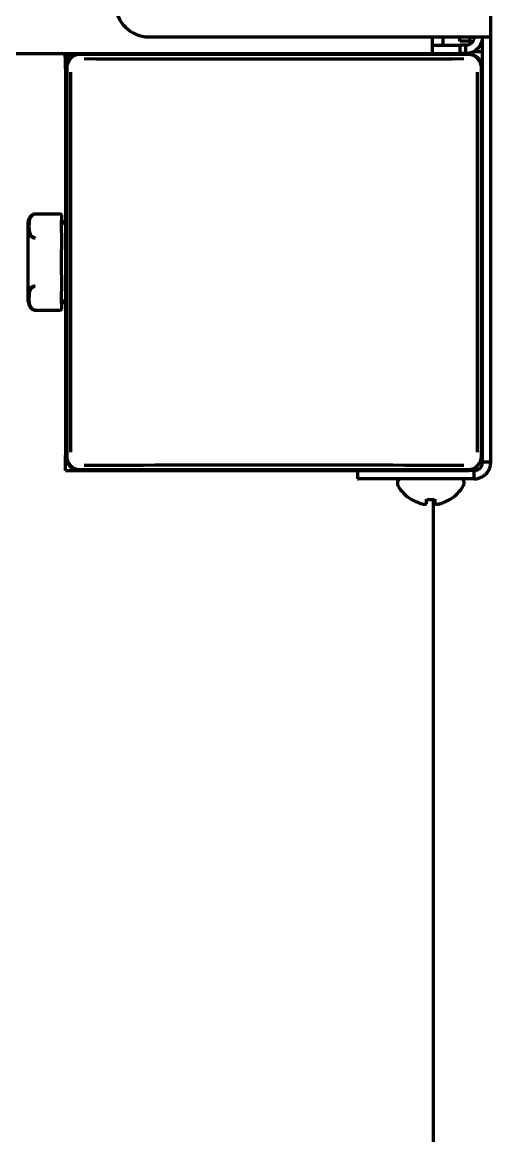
# Model space of a CAD drawing. Header units: inches. Extents: x -2898 to 7248, y 606 to 5598.
# Drawn here: x 7154.6 to 7210.8, y 2282.1 to 2415.6 of the extents above; entities that cross this region are included whole.
import ezdxf

# ---------------------------------------------------------------- set-up
doc = ezdxf.new("R2010")
doc.units = ezdxf.units.IN

msp = doc.modelspace()

# ---------------------------------------------------------------- linework, layer by layer
at = {"linetype": 'Continuous', "lineweight": 70}
for p, q in [((7210.77, 2413.84), (7210.77, 4065.37)), ((7169.77, 2413.84), (7208.77, 2413.84)), ((7203.77, 2411.84), (7203.77, 2413.84)), ((7205.07, 2412.84), (7205.07, 2413.84)), ((7207.07, 2413.34), (7207.07, 2413.84)), ((7208.27, 2413.84), (7208.27, 2413.34)), ((7208.77, 2413.84), (7210.77, 2413.84)), ((7209.77, 2362.84), (7209.77, 2413.84)), ((7210.77, 2362.84), (7210.77, 2413.84)), ((7203.77, 2412.84), (7207.1, 2412.84)), ((7208.27, 2413.34), (7207.07, 2413.34)), ((7207.77, 2412.84), (7207.1, 2412.84)), ((7207.1, 2411.84), (7207.1, 2412.84)), ((7207.77, 2411.84), (7207.77, 2412.84)), ((6325.77, 2411.84), (7203.77, 2411.84)), ((7159.77, 2411.44), (7159.77, 2410.04)), ((7159.77, 2411.44), (7160.6, 2411.44)), ((7159.77, 2410.04), (7159.77, 2411.34)), ((7208.05, 2411.72), (7161.5, 2411.72)), ((7203.77, 2411.84), (7207.1, 2411.84)), ((7207.77, 2411.84), (7207.1, 2411.84)), ((7207.97, 2411.84), (7207.77, 2411.84)), ((7209.77, 2412.04), (7208.77, 2412.04)), ((7159.77, 2410.04), (7159.77, 2363.64)), ((7159.9, 2410.12), (7159.9, 2363.57)), ((7209.65, 2363.57), (7209.65, 2410.12)), ((7209.77, 2363.64), (7209.77, 2410.04)), ((7159.17, 2392.6), (7156.1, 2392.6)), ((7159.27, 2392.5), (7159.27, 2391.84)), ((7155.27, 2382.07), (7155.27, 2391.62)), ((7159.27, 2391.49), (7159.27, 2391.84)), ((7159.27, 2391.84), (7159.77, 2391.34)), ((7159.27, 2390.33), (7159.27, 2391.49)), ((7159.27, 2390.33), (7159.27, 2389.67)), ((7159.27, 2389.67), (7159.27, 2388.36)), ((7159.27, 2387.2), (7159.27, 2388.36)), ((7159.27, 2386.49), (7159.27, 2387.2)), ((7159.27, 2385.33), (7159.27, 2386.49)), ((7159.27, 2385.33), (7159.27, 2384.01)), ((7159.27, 2384.01), (7159.27, 2383.36)), ((7159.27, 2382.2), (7159.27, 2383.36)), ((7159.77, 2382.34), (7159.27, 2381.84)), ((7159.27, 2381.84), (7159.27, 2382.2)), ((7159.27, 2381.84), (7159.27, 2381.19)), ((7155.93, 2381.13), (7156.08, 2381.09)), ((7156.1, 2381.09), (7159.17, 2381.09)), ((7159.77, 2361.84), (7159.77, 2363.64)), ((7159.77, 2361.84), (7161.57, 2361.84)), ((7161.5, 2361.97), (7208.05, 2361.97)), ((7161.57, 2361.84), (7207.97, 2361.84)), ((7194.77, 2361.84), (7194.92, 2361.84)), ((7194.77, 2361.84), (7194.77, 2360.84)), ((7208.77, 2361.84), (7194.92, 2361.84)), ((7201.82, 2361.84), (7201.82, 2361.84)), ((7205.32, 2361.84), (7205.32, 2361.84)), ((7208.77, 2360.84), (7208.77, 2361.84)), ((7210.77, 2362.84), (7209.77, 2362.84)), ((7194.77, 2360.84), (7194.92, 2360.84)), ((7208.77, 2360.84), (7194.92, 2360.84)), ((7199.57, 2360.44), (7199.57, 2360.24)), ((7207.57, 2360.24), (7207.57, 2360.44)), ((7201.27, 2358.37), (7201.27, 2358.4)), ((7203.87, 2358.4), (7203.87, 2281.34)), ((7205.87, 2358.4), (7205.87, 2358.37))]:
    msp.add_line(p, q, dxfattribs=at)
for centre, radius, start, end in [((7169.77, 2417.84), 4, 180, 270), ((7159.27, 2411.34), 0.5, 0, 90), ((7161.57, 2410.04), 1.8, 90, 180), ((7207.97, 2410.04), 1.8, 0, 90), ((7156.27, 2391.62), 1, 125.4945, 180), ((7156.27, 2391.62), 1, 100.7805, 112.5322), ((7156.1, 2392.5), 0.1, 90, 100.6386), ((7159.17, 2392.5), 0.1, 0, 90), ((7156.1, 2381.19), 0.1, 259.3614, 270), ((7159.17, 2381.19), 0.1, 270, 0), ((7161.57, 2363.64), 1.8, 180, 270), ((7207.97, 2363.64), 1.8, 270, 284.6447), ((7199.97, 2360.44), 0.4, 90, 180), ((7199.97, 2360.24), 0.4, 180, 210.3012), ((7207.17, 2360.44), 0.4, 0, 90), ((7207.17, 2360.24), 0.4, 329.6988, 0), ((7203.77, 2362.46), 4.8, 210.3012, 238.6273), ((7203.37, 2362.46), 4.8, 301.3727, 329.6988)]:
    msp.add_arc(centre, radius, start, end, dxfattribs=at)
for centre, major_axis, ratio, start_param, end_param in [((7161.5, 2410.12), (-1.13, 1.13), 0.999695, 5.497939, 7.068431), ((7184.77, 2414.59), (-193.8, 0), 0.017452, 1.452938, 1.688654), ((7208.05, 2410.12), (1.13, 1.13), 0.999695, 5.497939, 7.068431), ((7157.02, 2386.84), (0, 193.8), 0.017452, 4.594531, 4.830247), ((7212.52, 2386.84), (0, -193.8), 0.017452, 4.594531, 4.830247), ((7161.5, 2363.57), (-1.13, -1.13), 0.999695, 5.497939, 7.068431), ((7208.05, 2363.57), (1.13, -1.13), 0.999695, 5.497939, 7.068431), ((7184.77, 2359.1), (193.8, 0), 0.017452, 1.452938, 1.688654)]:
    msp.add_ellipse(centre, major_axis=major_axis, ratio=ratio, start_param=start_param, end_param=end_param, dxfattribs=at)
for points, knots in [([(7207.07, 2413.34), (7207.07, 2413.41), (7207.07, 2413.55), (7207.06, 2413.72), (7207.05, 2413.81), (7207.05, 2413.84)], [0, 0, 0, 0, 0.417166, 0.834333, 1, 1, 1, 1]), ([(7156.09, 2392.6), (7156.06, 2392.59), (7156.03, 2392.59), (7155.97, 2392.57), (7155.94, 2392.56), (7155.89, 2392.54), (7155.86, 2392.53), (7155.82, 2392.51), (7155.81, 2392.5), (7155.79, 2392.49), (7155.78, 2392.48), (7155.72, 2392.45), (7155.69, 2392.42), (7155.62, 2392.36), (7155.59, 2392.33), (7155.55, 2392.29), (7155.53, 2392.27), (7155.51, 2392.24), (7155.5, 2392.22), (7155.47, 2392.17), (7155.45, 2392.14), (7155.4, 2392.04), (7155.38, 2391.97), (7155.35, 2391.87), (7155.34, 2391.83), (7155.33, 2391.77), (7155.32, 2391.73), (7155.3, 2391.63), (7155.3, 2391.56), (7155.29, 2391.43), (7155.29, 2391.36), (7155.28, 2391.23), (7155.28, 2391.1), (7155.28, 2390.97), (7155.29, 2390.84), (7155.29, 2390.78), (7155.3, 2390.65), (7155.3, 2390.59), (7155.32, 2390.49), (7155.33, 2390.46), (7155.34, 2390.4), (7155.35, 2390.37), (7155.38, 2390.28), (7155.4, 2390.22), (7155.45, 2390.13), (7155.47, 2390.1), (7155.51, 2390.04), (7155.53, 2390.01), (7155.57, 2389.97), (7155.59, 2389.96), (7155.62, 2389.93), (7155.64, 2389.92), (7155.69, 2389.88), (7155.72, 2389.85), (7155.78, 2389.82), (7155.79, 2389.82), (7155.81, 2389.81), (7155.82, 2389.8), (7155.86, 2389.78), (7155.89, 2389.77), (7155.92, 2389.76), (7155.94, 2389.76), (7155.97, 2389.75), (7155.98, 2389.74), (7156.02, 2389.73), (7156.05, 2389.73), (7156.09, 2389.72)], [0, 0, 0, 0, 0.015625, 0.015625, 0.03125, 0.03125, 0.046875, 0.046875, 0.054687, 0.054687, 0.0625, 0.0625, 0.09375, 0.09375, 0.125, 0.125, 0.140625, 0.140625, 0.15625, 0.15625, 0.1875, 0.1875, 0.25, 0.25, 0.28125, 0.28125, 0.3125, 0.3125, 0.375, 0.375, 0.4375, 0.4375, 0.5, 0.5625, 0.5625, 0.625, 0.625, 0.6875, 0.6875, 0.71875, 0.71875, 0.75, 0.75, 0.8125, 0.8125, 0.84375, 0.84375, 0.875, 0.875, 0.890625, 0.890625, 0.90625, 0.90625, 0.9375, 0.9375, 0.945312, 0.945312, 0.953125, 0.953125, 0.96875, 0.96875, 0.976562, 0.976562, 0.984375, 0.984375, 1, 1, 1, 1]), ([(7156.1, 2392.59), (7156.07, 2392.58), (7156.05, 2392.58), (7156, 2392.56), (7155.99, 2392.56), (7155.96, 2392.55), (7155.95, 2392.54), (7155.91, 2392.53), (7155.89, 2392.52), (7155.85, 2392.5), (7155.83, 2392.48), (7155.77, 2392.44), (7155.73, 2392.42), (7155.67, 2392.36), (7155.65, 2392.33), (7155.61, 2392.29), (7155.6, 2392.27), (7155.58, 2392.24), (7155.57, 2392.23), (7155.54, 2392.18), (7155.52, 2392.15), (7155.48, 2392.06), (7155.46, 2392), (7155.44, 2391.9), (7155.43, 2391.87), (7155.42, 2391.81), (7155.41, 2391.78), (7155.4, 2391.68), (7155.39, 2391.62), (7155.39, 2391.49), (7155.38, 2391.36), (7155.38, 2391.17), (7155.38, 2391.05), (7155.38, 2390.92), (7155.39, 2390.86), (7155.39, 2390.73), (7155.4, 2390.67), (7155.41, 2390.57), (7155.42, 2390.54), (7155.43, 2390.48), (7155.44, 2390.44), (7155.46, 2390.35), (7155.48, 2390.29), (7155.52, 2390.19), (7155.54, 2390.16), (7155.58, 2390.1), (7155.6, 2390.07), (7155.63, 2390.03), (7155.65, 2390.01), (7155.67, 2389.99), (7155.69, 2389.97), (7155.73, 2389.93), (7155.77, 2389.9), (7155.83, 2389.86), (7155.85, 2389.85), (7155.89, 2389.83), (7155.91, 2389.82), (7155.95, 2389.8), (7155.96, 2389.8), (7155.99, 2389.79), (7156, 2389.78), (7156.05, 2389.77), (7156.07, 2389.76), (7156.1, 2389.76)], [0, 0, 0, 0, 0.015625, 0.015625, 0.023437, 0.023437, 0.03125, 0.03125, 0.046875, 0.046875, 0.0625, 0.0625, 0.09375, 0.09375, 0.125, 0.125, 0.140625, 0.140625, 0.15625, 0.15625, 0.1875, 0.1875, 0.25, 0.25, 0.28125, 0.28125, 0.3125, 0.3125, 0.375, 0.375, 0.4375, 0.5, 0.5625, 0.5625, 0.625, 0.625, 0.6875, 0.6875, 0.71875, 0.71875, 0.75, 0.75, 0.8125, 0.8125, 0.84375, 0.84375, 0.875, 0.875, 0.890625, 0.890625, 0.90625, 0.90625, 0.9375, 0.9375, 0.953125, 0.953125, 0.96875, 0.96875, 0.976562, 0.976562, 0.984375, 0.984375, 1, 1, 1, 1]), ([(7156.09, 2383.97), (7156.05, 2383.96), (7156.02, 2383.95), (7155.97, 2383.94), (7155.94, 2383.93), (7155.88, 2383.91), (7155.86, 2383.9), (7155.82, 2383.89), (7155.81, 2383.88), (7155.79, 2383.87), (7155.78, 2383.86), (7155.72, 2383.83), (7155.69, 2383.81), (7155.62, 2383.76), (7155.59, 2383.73), (7155.55, 2383.69), (7155.53, 2383.67), (7155.51, 2383.65), (7155.5, 2383.63), (7155.47, 2383.59), (7155.45, 2383.56), (7155.4, 2383.47), (7155.38, 2383.41), (7155.35, 2383.32), (7155.34, 2383.29), (7155.33, 2383.22), (7155.32, 2383.19), (7155.3, 2383.1), (7155.3, 2383.04), (7155.29, 2382.91), (7155.29, 2382.85), (7155.28, 2382.72), (7155.28, 2382.59), (7155.28, 2382.46), (7155.29, 2382.32), (7155.29, 2382.26), (7155.3, 2382.12), (7155.3, 2382.05), (7155.32, 2381.95), (7155.33, 2381.92), (7155.34, 2381.85), (7155.35, 2381.82), (7155.38, 2381.72), (7155.4, 2381.65), (7155.45, 2381.55), (7155.47, 2381.52), (7155.51, 2381.45), (7155.53, 2381.42), (7155.57, 2381.37), (7155.59, 2381.35), (7155.62, 2381.32), (7155.64, 2381.31), (7155.69, 2381.26), (7155.72, 2381.24), (7155.78, 2381.2), (7155.79, 2381.2), (7155.81, 2381.18), (7155.82, 2381.18), (7155.86, 2381.16), (7155.89, 2381.15), (7155.93, 2381.13), (7155.94, 2381.13), (7155.97, 2381.12), (7155.98, 2381.11), (7156.02, 2381.1), (7156.06, 2381.09), (7156.09, 2381.09)], [0, 0, 0, 0, 0.015625, 0.015625, 0.03125, 0.03125, 0.046875, 0.046875, 0.054688, 0.054688, 0.0625, 0.0625, 0.09375, 0.09375, 0.125, 0.125, 0.140625, 0.140625, 0.15625, 0.15625, 0.1875, 0.1875, 0.25, 0.25, 0.28125, 0.28125, 0.3125, 0.3125, 0.375, 0.375, 0.4375, 0.4375, 0.5, 0.5625, 0.5625, 0.625, 0.625, 0.6875, 0.6875, 0.71875, 0.71875, 0.75, 0.75, 0.8125, 0.8125, 0.84375, 0.84375, 0.875, 0.875, 0.890625, 0.890625, 0.90625, 0.90625, 0.9375, 0.9375, 0.945313, 0.945313, 0.953125, 0.953125, 0.96875, 0.96875, 0.976563, 0.976563, 0.984375, 0.984375, 1, 1, 1, 1]), ([(7156.1, 2383.93), (7156.07, 2383.92), (7156.05, 2383.91), (7156, 2383.9), (7155.99, 2383.9), (7155.96, 2383.89), (7155.95, 2383.88), (7155.91, 2383.87), (7155.89, 2383.86), (7155.85, 2383.83), (7155.82, 2383.82), (7155.77, 2383.78), (7155.73, 2383.76), (7155.67, 2383.7), (7155.64, 2383.67), (7155.61, 2383.63), (7155.6, 2383.61), (7155.58, 2383.58), (7155.57, 2383.57), (7155.54, 2383.52), (7155.52, 2383.49), (7155.48, 2383.4), (7155.46, 2383.34), (7155.44, 2383.24), (7155.43, 2383.21), (7155.42, 2383.15), (7155.41, 2383.12), (7155.4, 2383.02), (7155.39, 2382.96), (7155.39, 2382.83), (7155.38, 2382.7), (7155.38, 2382.51), (7155.38, 2382.39), (7155.38, 2382.26), (7155.39, 2382.19), (7155.39, 2382.07), (7155.4, 2382), (7155.41, 2381.91), (7155.42, 2381.88), (7155.43, 2381.81), (7155.44, 2381.78), (7155.46, 2381.69), (7155.48, 2381.63), (7155.52, 2381.53), (7155.54, 2381.5), (7155.58, 2381.44), (7155.6, 2381.41), (7155.63, 2381.37), (7155.65, 2381.35), (7155.67, 2381.32), (7155.69, 2381.31), (7155.73, 2381.27), (7155.77, 2381.24), (7155.83, 2381.2), (7155.85, 2381.19), (7155.89, 2381.17), (7155.91, 2381.16), (7155.95, 2381.14), (7155.96, 2381.14), (7155.99, 2381.13), (7156, 2381.12), (7156.05, 2381.11), (7156.07, 2381.1), (7156.1, 2381.1)], [0, 0, 0, 0, 0.015625, 0.015625, 0.023437, 0.023437, 0.03125, 0.03125, 0.046875, 0.046875, 0.0625, 0.0625, 0.09375, 0.09375, 0.125, 0.125, 0.140625, 0.140625, 0.15625, 0.15625, 0.1875, 0.1875, 0.25, 0.25, 0.28125, 0.28125, 0.3125, 0.3125, 0.375, 0.375, 0.4375, 0.5, 0.5625, 0.5625, 0.625, 0.625, 0.6875, 0.6875, 0.71875, 0.71875, 0.75, 0.75, 0.8125, 0.8125, 0.84375, 0.84375, 0.875, 0.875, 0.890625, 0.890625, 0.90625, 0.90625, 0.9375, 0.9375, 0.953125, 0.953125, 0.96875, 0.96875, 0.976563, 0.976563, 0.984375, 0.984375, 1, 1, 1, 1]), ([(7201.27, 2358.4), (7201.47, 2358.27), (7201.68, 2358.17), (7202.01, 2358.03), (7202.12, 2357.99), (7202.34, 2357.91), (7202.46, 2357.88), (7202.57, 2357.85)], [0, 0, 0, 0, 0.5, 0.5, 0.75, 0.75, 1, 1, 1, 1]), ([(7204.07, 2358.4), (7204.07, 2358.27), (7204.07, 2358.17), (7204.07, 2358.03), (7204.07, 2357.99), (7204.07, 2357.91), (7204.07, 2357.88), (7204.07, 2357.85)], [0, 0, 0, 0, 0.5, 0.5, 0.75, 0.75, 1, 1, 1, 1])]:
    msp.add_open_spline(points, degree=3, knots=knots, dxfattribs=at)
for points in [[(7209.77, 2413.84), (7209.77, 2413.77), (7209.76, 2413.63), (7209.73, 2413.43), (7209.68, 2413.22), (7209.6, 2413.03), (7209.51, 2412.84), (7209.39, 2412.67), (7209.26, 2412.5), (7209.11, 2412.35), (7208.95, 2412.22), (7208.77, 2412.11), (7208.59, 2412.01), (7208.39, 2411.94), (7208.19, 2411.88), (7207.98, 2411.85), (7207.84, 2411.84), (7207.77, 2411.84)], [(7208.77, 2413.84), (7208.77, 2413.8), (7208.76, 2413.7), (7208.73, 2413.56), (7208.68, 2413.43), (7208.62, 2413.3), (7208.53, 2413.19), (7208.43, 2413.08), (7208.31, 2413), (7208.19, 2412.93), (7208.05, 2412.88), (7207.91, 2412.85), (7207.82, 2412.84), (7207.77, 2412.84)], [(7208.77, 2361.84), (7208.82, 2361.84), (7208.93, 2361.85), (7209.08, 2361.89), (7209.23, 2361.95), (7209.36, 2362.03), (7209.48, 2362.13), (7209.58, 2362.25), (7209.67, 2362.39), (7209.73, 2362.53), (7209.76, 2362.69), (7209.77, 2362.79), (7209.77, 2362.84)], [(7208.77, 2360.84), (7208.85, 2360.84), (7209, 2360.85), (7209.22, 2360.89), (7209.43, 2360.95), (7209.64, 2361.04), (7209.84, 2361.15), (7210.02, 2361.28), (7210.19, 2361.43), (7210.34, 2361.59), (7210.47, 2361.78), (7210.58, 2361.97), (7210.66, 2362.18), (7210.72, 2362.4), (7210.76, 2362.62), (7210.77, 2362.77), (7210.77, 2362.84)], [(7202.57, 2357.85), (7202.59, 2357.84), (7202.64, 2357.84), (7202.71, 2357.83), (7202.78, 2357.83), (7202.86, 2357.83), (7202.93, 2357.83), (7203, 2357.84), (7203.05, 2357.84), (7203.07, 2357.85)], [(7203.07, 2357.85), (7203.07, 2357.86), (7203.07, 2357.89), (7203.07, 2357.94), (7203.07, 2358), (7203.07, 2358.06), (7203.07, 2358.13), (7203.07, 2358.2), (7203.07, 2358.29), (7203.07, 2358.36), (7203.07, 2358.4)], [(7203.07, 2358.4), (7203.24, 2358.38), (7203.57, 2358.35), (7203.9, 2358.38), (7204.07, 2358.4)], [(7204.07, 2357.85), (7204.1, 2357.84), (7204.15, 2357.84), (7204.22, 2357.83), (7204.29, 2357.83), (7204.36, 2357.83), (7204.43, 2357.83), (7204.5, 2357.84), (7204.55, 2357.84), (7204.57, 2357.85)], [(7204.57, 2357.85), (7204.62, 2357.86), (7204.73, 2357.89), (7204.89, 2357.94), (7205.05, 2358), (7205.21, 2358.06), (7205.36, 2358.13), (7205.52, 2358.2), (7205.68, 2358.29), (7205.81, 2358.36), (7205.87, 2358.4)]]:
    msp.add_open_spline(points, degree=3, dxfattribs=at)

doc.saveas('drawing.dxf')
